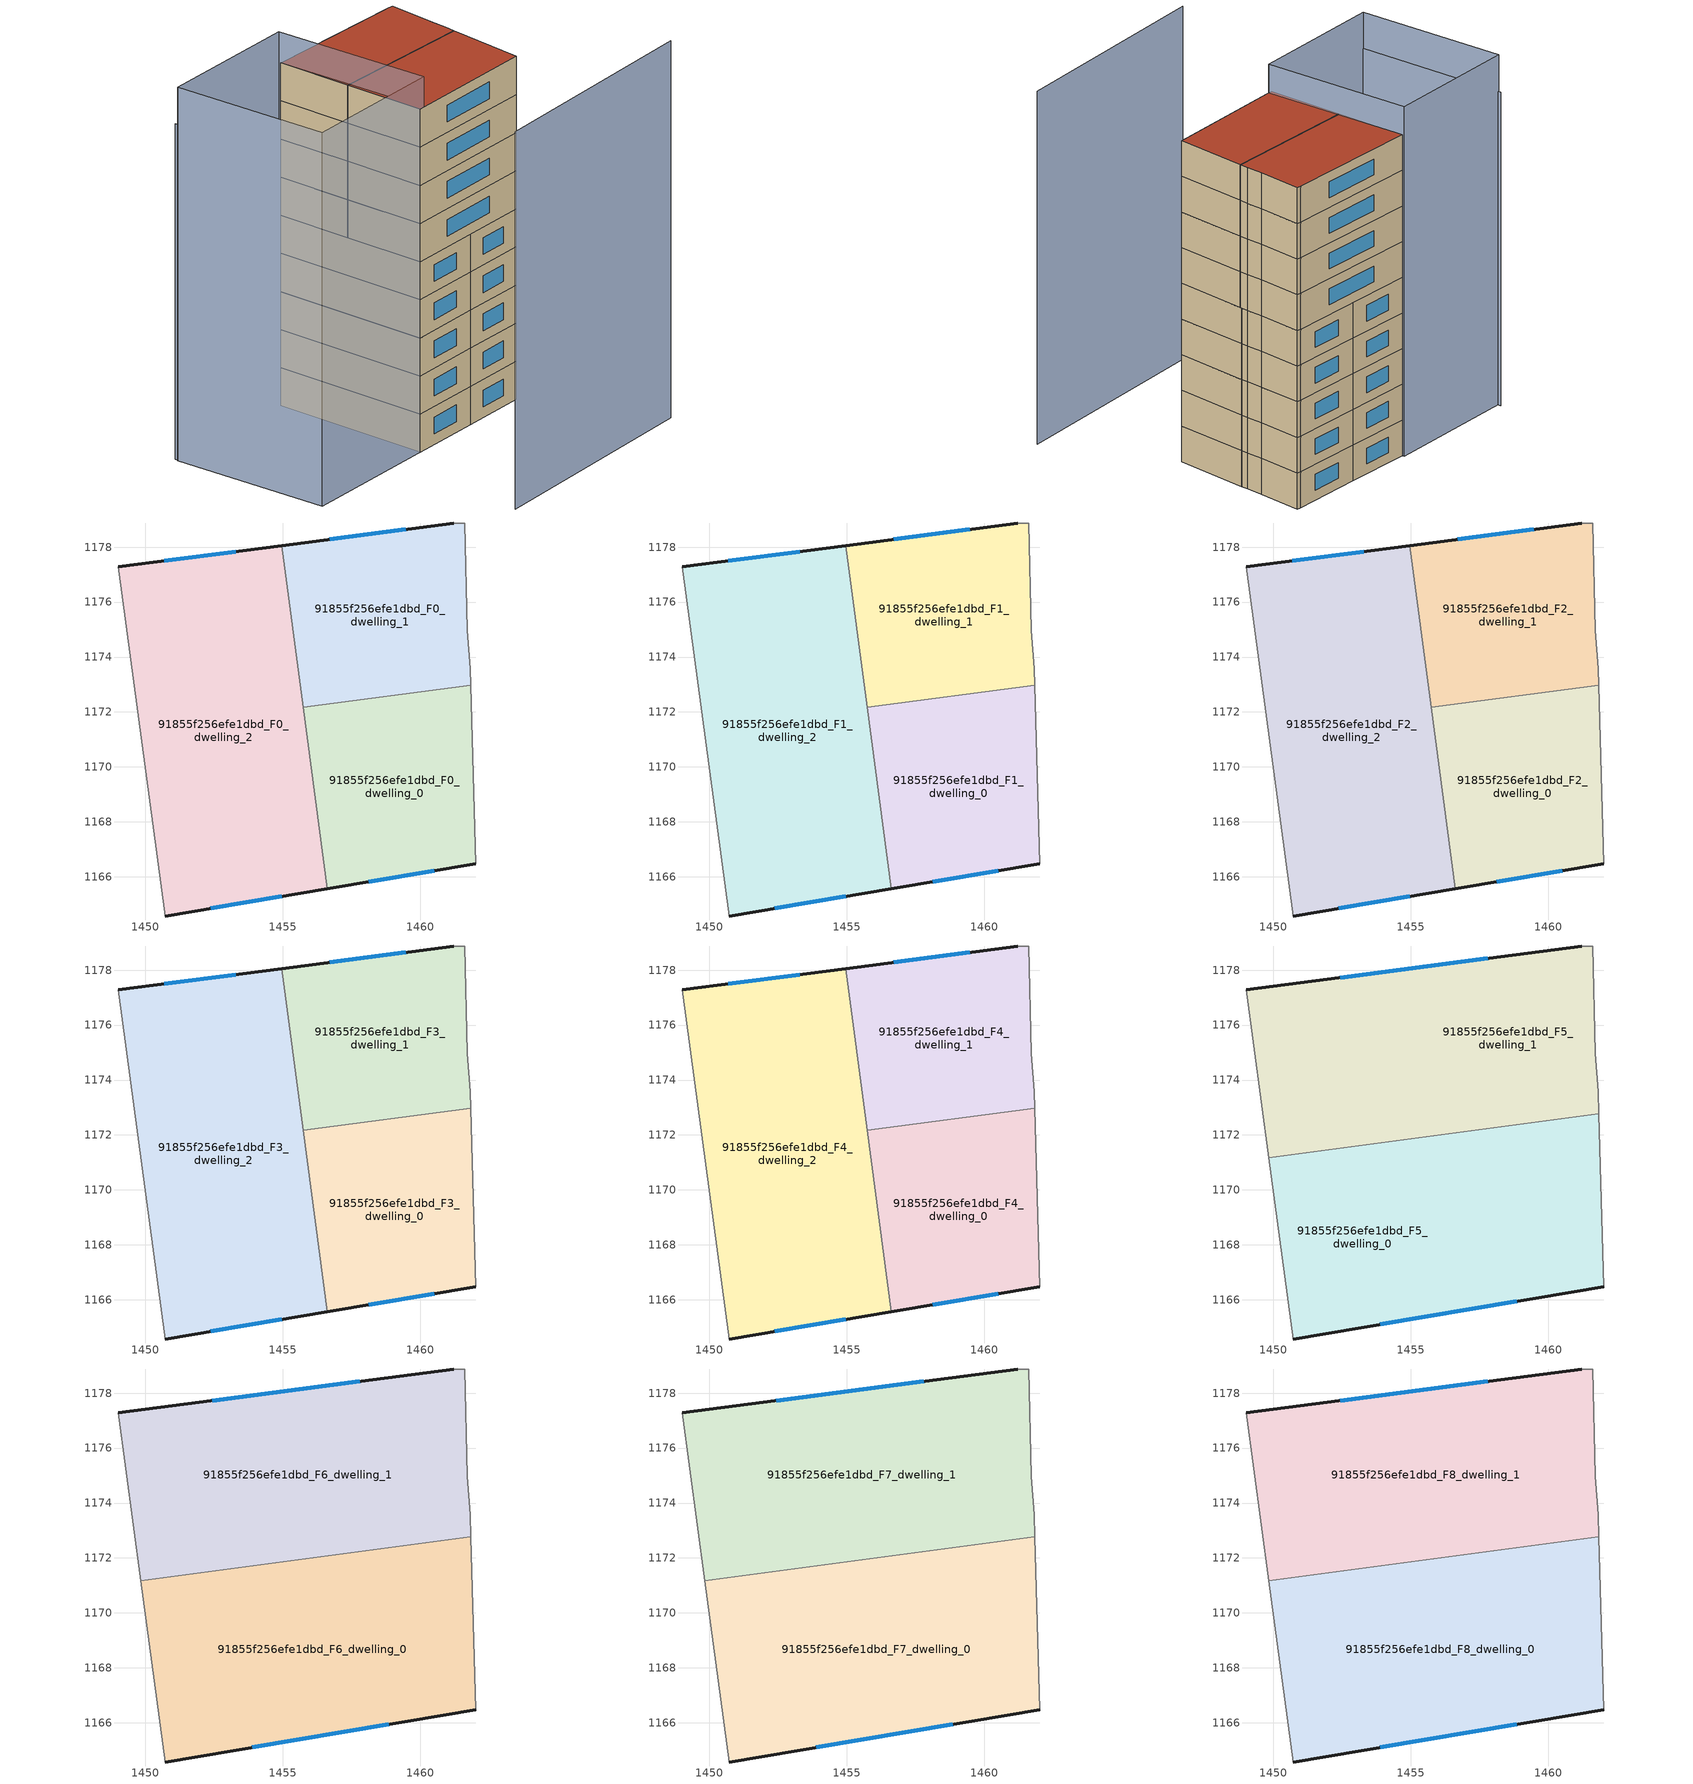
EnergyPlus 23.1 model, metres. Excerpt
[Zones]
91855f256efe1dbd_F0_dwelling_0
 floor ground (EU_floor_Construction): 1461.84,1172.98 1462.03,1166.47 1456.63,1165.57 1455.75,1172.16 z0
 wall outside (EU_wall_Construction): 1456.63,1165.57 1462.03,1166.47 z0:3
 wall to 91855f256efe1dbd_F0_dwelling_1 (EU_wall_Construction): 1461.84,1172.98 1455.75,1172.16 z0:3
 wall adiabatic (EU_wall_Construction): 1462.03,1166.47 1461.84,1172.98 z0:3
 wall to 91855f256efe1dbd_F0_dwelling_2 (EU_wall_Construction): 1455.75,1172.16 1456.63,1165.57 z0:3
 window (EU_Window_Construction): 1458.14,1165.82 1460.51,1166.22 z0.84:2.16
91855f256efe1dbd_F0_dwelling_1
 floor ground (EU_floor_Construction): 1461.63,1178.88 1461.73,1174.98 1461.83,1173.58 1461.84,1172.98 1455.75,1172.16 1454.96,1178.06 1461.23,1178.88 z0
 wall outside (EU_wall_Construction): 1461.23,1178.88 1454.96,1178.06 z0:3
 wall adiabatic (EU_wall_Construction): 1461.84,1172.98 1461.83,1173.58 1461.73,1174.98 1461.63,1178.88 1461.23,1178.88 z0:3
 wall to 91855f256efe1dbd_F0_dwelling_2 (EU_wall_Construction): 1454.96,1178.06 1455.75,1172.16 z0:3
 window (EU_Window_Construction): 1459.47,1178.65 1456.72,1178.29 z0.84:2.16
91855f256efe1dbd_F0_dwelling_2
 floor ground (EU_floor_Construction): 1454.96,1178.06 1456.63,1165.57 1450.72,1164.57 1449.02,1177.28 z0
 wall outside (EU_wall_Construction): 1450.72,1164.57 1456.63,1165.57 / 1454.96,1178.06 1449.02,1177.28 z0:3
 wall adiabatic (EU_wall_Construction): 1449.02,1177.28 1450.72,1164.57 z0:3
 window (EU_Window_Construction): 1452.37,1164.85 1454.97,1165.29 / 1453.3,1177.84 1450.68,1177.5 z0.84:2.16
91855f256efe1dbd_F1_dwelling_0
 floor to 91855f256efe1dbd_F0_dwelling_0 (EU_floor_Construction): 1461.84,1172.98 1462.03,1166.47 1456.63,1165.57 1455.75,1172.16 z3
 wall outside (EU_wall_Construction): 1456.63,1165.57 1462.03,1166.47 z3:6
 wall to 91855f256efe1dbd_F1_dwelling_1 (EU_wall_Construction): 1461.84,1172.98 1455.75,1172.16 z3:6
 wall adiabatic (EU_wall_Construction): 1462.03,1166.47 1461.84,1172.98 z3:6
 wall to 91855f256efe1dbd_F1_dwelling_2 (EU_wall_Construction): 1455.75,1172.16 1456.63,1165.57 z3:6
 window (EU_Window_Construction): 1458.14,1165.82 1460.51,1166.22 z3.84:5.16
91855f256efe1dbd_F1_dwelling_1
 floor to 91855f256efe1dbd_F0_dwelling_1 (EU_floor_Construction): 1461.63,1178.88 1461.73,1174.98 1461.83,1173.58 1461.84,1172.98 1455.75,1172.16 1454.96,1178.06 1461.23,1178.88 z3
 wall outside (EU_wall_Construction): 1461.23,1178.88 1454.96,1178.06 z3:6
 wall adiabatic (EU_wall_Construction): 1461.84,1172.98 1461.83,1173.58 1461.73,1174.98 1461.63,1178.88 1461.23,1178.88 z3:6
 wall to 91855f256efe1dbd_F1_dwelling_2 (EU_wall_Construction): 1454.96,1178.06 1455.75,1172.16 z3:6
 window (EU_Window_Construction): 1459.47,1178.65 1456.72,1178.29 z3.84:5.16
91855f256efe1dbd_F1_dwelling_2
 floor to 91855f256efe1dbd_F0_dwelling_2 (EU_floor_Construction): 1454.96,1178.06 1456.63,1165.57 1450.72,1164.57 1449.02,1177.28 z3
 wall outside (EU_wall_Construction): 1450.72,1164.57 1456.63,1165.57 / 1454.96,1178.06 1449.02,1177.28 z3:6
 wall adiabatic (EU_wall_Construction): 1449.02,1177.28 1450.72,1164.57 z3:6
 window (EU_Window_Construction): 1452.37,1164.85 1454.97,1165.29 / 1453.3,1177.84 1450.68,1177.5 z3.84:5.16
91855f256efe1dbd_F2_dwelling_0
 floor to 91855f256efe1dbd_F1_dwelling_0 (EU_floor_Construction): 1461.84,1172.98 1462.03,1166.47 1456.63,1165.57 1455.75,1172.16 z6
 wall outside (EU_wall_Construction): 1456.63,1165.57 1462.03,1166.47 z6:9
 wall to 91855f256efe1dbd_F2_dwelling_1 (EU_wall_Construction): 1461.84,1172.98 1455.75,1172.16 z6:9
 wall adiabatic (EU_wall_Construction): 1462.03,1166.47 1461.84,1172.98 z6:9
 wall to 91855f256efe1dbd_F2_dwelling_2 (EU_wall_Construction): 1455.75,1172.16 1456.63,1165.57 z6:9
 window (EU_Window_Construction): 1458.14,1165.82 1460.51,1166.22 z6.84:8.16
91855f256efe1dbd_F2_dwelling_1
 floor to 91855f256efe1dbd_F1_dwelling_1 (EU_floor_Construction): 1461.63,1178.88 1461.73,1174.98 1461.83,1173.58 1461.84,1172.98 1455.75,1172.16 1454.96,1178.06 1461.23,1178.88 z6
 wall outside (EU_wall_Construction): 1461.23,1178.88 1454.96,1178.06 z6:9
 wall adiabatic (EU_wall_Construction): 1461.84,1172.98 1461.83,1173.58 1461.73,1174.98 1461.63,1178.88 1461.23,1178.88 z6:9
 wall to 91855f256efe1dbd_F2_dwelling_2 (EU_wall_Construction): 1454.96,1178.06 1455.75,1172.16 z6:9
 window (EU_Window_Construction): 1459.47,1178.65 1456.72,1178.29 z6.84:8.16
91855f256efe1dbd_F2_dwelling_2
 floor to 91855f256efe1dbd_F1_dwelling_2 (EU_floor_Construction): 1454.96,1178.06 1456.63,1165.57 1450.72,1164.57 1449.02,1177.28 z6
 wall outside (EU_wall_Construction): 1450.72,1164.57 1456.63,1165.57 / 1454.96,1178.06 1449.02,1177.28 z6:9
 wall adiabatic (EU_wall_Construction): 1449.02,1177.28 1450.72,1164.57 z6:9
 window (EU_Window_Construction): 1452.37,1164.85 1454.97,1165.29 / 1453.3,1177.84 1450.68,1177.5 z6.84:8.16
91855f256efe1dbd_F3_dwelling_0
 floor to 91855f256efe1dbd_F2_dwelling_0 (EU_floor_Construction): 1461.84,1172.98 1462.03,1166.47 1456.63,1165.57 1455.75,1172.16 z9
 wall outside (EU_wall_Construction): 1456.63,1165.57 1462.03,1166.47 z9:12
 wall to 91855f256efe1dbd_F3_dwelling_1 (EU_wall_Construction): 1461.84,1172.98 1455.75,1172.16 z9:12
 wall adiabatic (EU_wall_Construction): 1462.03,1166.47 1461.84,1172.98 z9:12
 wall to 91855f256efe1dbd_F3_dwelling_2 (EU_wall_Construction): 1455.75,1172.16 1456.63,1165.57 z9:12
 window (EU_Window_Construction): 1458.14,1165.82 1460.51,1166.22 z9.84:11.16
91855f256efe1dbd_F3_dwelling_1
 floor to 91855f256efe1dbd_F2_dwelling_1 (EU_floor_Construction): 1461.63,1178.88 1461.73,1174.98 1461.83,1173.58 1461.84,1172.98 1455.75,1172.16 1454.96,1178.06 1461.23,1178.88 z9
 wall outside (EU_wall_Construction): 1461.23,1178.88 1454.96,1178.06 z9:12
 wall adiabatic (EU_wall_Construction): 1461.84,1172.98 1461.83,1173.58 1461.73,1174.98 1461.63,1178.88 1461.23,1178.88 z9:12
 wall to 91855f256efe1dbd_F3_dwelling_2 (EU_wall_Construction): 1454.96,1178.06 1455.75,1172.16 z9:12
 window (EU_Window_Construction): 1459.47,1178.65 1456.72,1178.29 z9.84:11.16
91855f256efe1dbd_F3_dwelling_2
 floor to 91855f256efe1dbd_F2_dwelling_2 (EU_floor_Construction): 1454.96,1178.06 1456.63,1165.57 1450.72,1164.57 1449.02,1177.28 z9
 wall outside (EU_wall_Construction): 1450.72,1164.57 1456.63,1165.57 / 1454.96,1178.06 1449.02,1177.28 z9:12
 wall adiabatic (EU_wall_Construction): 1449.02,1177.28 1450.72,1164.57 z9:12
 window (EU_Window_Construction): 1452.37,1164.85 1454.97,1165.29 / 1453.3,1177.84 1450.68,1177.5 z9.84:11.16
91855f256efe1dbd_F4_dwelling_0
 floor to 91855f256efe1dbd_F3_dwelling_0 (EU_floor_Construction): 1461.84,1172.98 1462.03,1166.47 1456.63,1165.57 1455.75,1172.16 z12
 wall outside (EU_wall_Construction): 1456.63,1165.57 1462.03,1166.47 z12:15
 wall to 91855f256efe1dbd_F4_dwelling_1 (EU_wall_Construction): 1461.84,1172.98 1455.75,1172.16 z12:15
 wall adiabatic (EU_wall_Construction): 1462.03,1166.47 1461.84,1172.98 z12:15
 wall to 91855f256efe1dbd_F4_dwelling_2 (EU_wall_Construction): 1455.75,1172.16 1456.63,1165.57 z12:15
 window (EU_Window_Construction): 1458.14,1165.82 1460.51,1166.22 z12.84:14.16
91855f256efe1dbd_F4_dwelling_1
 floor to 91855f256efe1dbd_F3_dwelling_1 (EU_floor_Construction): 1461.63,1178.88 1461.73,1174.98 1461.83,1173.58 1461.84,1172.98 1455.75,1172.16 1454.96,1178.06 1461.23,1178.88 z12
 wall outside (EU_wall_Construction): 1461.23,1178.88 1454.96,1178.06 z12:15
 wall adiabatic (EU_wall_Construction): 1461.84,1172.98 1461.83,1173.58 1461.73,1174.98 1461.63,1178.88 1461.23,1178.88 z12:15
 wall to 91855f256efe1dbd_F4_dwelling_2 (EU_wall_Construction): 1454.96,1178.06 1455.75,1172.16 z12:15
 window (EU_Window_Construction): 1459.47,1178.65 1456.72,1178.29 z12.84:14.16
91855f256efe1dbd_F4_dwelling_2
 floor to 91855f256efe1dbd_F3_dwelling_2 (EU_floor_Construction): 1454.96,1178.06 1456.63,1165.57 1450.72,1164.57 1449.02,1177.28 z12
 wall outside (EU_wall_Construction): 1450.72,1164.57 1456.63,1165.57 / 1454.96,1178.06 1449.02,1177.28 z12:15
 wall adiabatic (EU_wall_Construction): 1449.02,1177.28 1450.72,1164.57 z12:15
 window (EU_Window_Construction): 1452.37,1164.85 1454.97,1165.29 / 1453.3,1177.84 1450.68,1177.5 z12.84:14.16
91855f256efe1dbd_F5_dwelling_0
 floor to 91855f256efe1dbd_F4_dwelling_0 (EU_floor_Construction): 1461.85,1172.78 1462.03,1166.47 1456.63,1165.57 1455.78,1171.97 z15
 floor to 91855f256efe1dbd_F4_dwelling_2 (EU_floor_Construction): 1455.77,1171.97 1456.63,1165.57 1450.72,1164.57 1449.84,1171.17 z15
 wall outside (EU_wall_Construction): 1450.72,1164.57 1462.03,1166.47 z15:18
 wall to 91855f256efe1dbd_F5_dwelling_1 (EU_wall_Construction): 1461.85,1172.78 1449.83,1171.17 z15:18
 wall adiabatic (EU_wall_Construction): 1462.03,1166.47 1461.85,1172.78 / 1449.83,1171.17 1450.72,1164.57 z15:18
 window (EU_Window_Construction): 1453.89,1165.1 1458.86,1165.94 z15.84:17.16
91855f256efe1dbd_F5_dwelling_1
 floor to 91855f256efe1dbd_F4_dwelling_1 (EU_floor_Construction): 1461.63,1178.88 1461.73,1174.98 1461.83,1173.58 1461.84,1172.98 1455.75,1172.16 1454.96,1178.06 1461.23,1178.88 z15
 floor to 91855f256efe1dbd_F4_dwelling_0 (EU_floor_Construction): 1461.84,1172.98 1461.85,1172.78 1455.78,1171.97 1455.75,1172.16 z15
 floor to 91855f256efe1dbd_F4_dwelling_2 (EU_floor_Construction): 1454.96,1178.06 1455.77,1171.97 1449.84,1171.17 1449.02,1177.28 z15
 wall outside (EU_wall_Construction): 1461.23,1178.88 1449.02,1177.28 z15:18
 wall adiabatic (EU_wall_Construction): 1461.85,1172.78 1461.83,1173.58 1461.73,1174.98 1461.63,1178.88 1461.23,1178.88 / 1449.02,1177.28 1449.83,1171.17 z15:18
 window (EU_Window_Construction): 1457.81,1178.43 1452.44,1177.73 z15.84:17.16
91855f256efe1dbd_F6_dwelling_0
 floor to 91855f256efe1dbd_F5_dwelling_0 (EU_floor_Construction): 1461.85,1172.78 1462.03,1166.47 1450.72,1164.57 1449.83,1171.17 z18
 wall outside (EU_wall_Construction): 1450.72,1164.57 1462.03,1166.47 z18:21
 wall to 91855f256efe1dbd_F6_dwelling_1 (EU_wall_Construction): 1461.85,1172.78 1449.83,1171.17 z18:21
 wall adiabatic (EU_wall_Construction): 1462.03,1166.47 1461.85,1172.78 / 1449.83,1171.17 1450.72,1164.57 z18:21
 window (EU_Window_Construction): 1453.89,1165.1 1458.86,1165.94 z18.84:20.16
91855f256efe1dbd_F6_dwelling_1
 floor to 91855f256efe1dbd_F5_dwelling_1 (EU_floor_Construction): 1461.63,1178.88 1461.73,1174.98 1461.83,1173.58 1461.85,1172.78 1449.83,1171.17 1449.02,1177.28 1461.23,1178.88 z18
 wall outside (EU_wall_Construction): 1461.23,1178.88 1449.02,1177.28 z18:21
 wall adiabatic (EU_wall_Construction): 1461.85,1172.78 1461.83,1173.58 1461.73,1174.98 1461.63,1178.88 1461.23,1178.88 / 1449.02,1177.28 1449.83,1171.17 z18:21
 window (EU_Window_Construction): 1457.81,1178.43 1452.44,1177.73 z18.84:20.16
91855f256efe1dbd_F7_dwelling_0
 floor to 91855f256efe1dbd_F6_dwelling_0 (EU_floor_Construction): 1461.85,1172.78 1462.03,1166.47 1450.72,1164.57 1449.83,1171.17 z21
 wall outside (EU_wall_Construction): 1450.72,1164.57 1462.03,1166.47 z21:24
 wall to 91855f256efe1dbd_F7_dwelling_1 (EU_wall_Construction): 1461.85,1172.78 1449.83,1171.17 z21:24
 wall adiabatic (EU_wall_Construction): 1462.03,1166.47 1461.85,1172.78 / 1449.83,1171.17 1450.72,1164.57 z21:24
 window (EU_Window_Construction): 1453.89,1165.1 1458.86,1165.94 z21.84:23.16
91855f256efe1dbd_F7_dwelling_1
 floor to 91855f256efe1dbd_F6_dwelling_1 (EU_floor_Construction): 1461.63,1178.88 1461.73,1174.98 1461.83,1173.58 1461.85,1172.78 1449.83,1171.17 1449.02,1177.28 1461.23,1178.88 z21
 wall outside (EU_wall_Construction): 1461.23,1178.88 1449.02,1177.28 z21:24
 wall adiabatic (EU_wall_Construction): 1461.85,1172.78 1461.83,1173.58 1461.73,1174.98 1461.63,1178.88 1461.23,1178.88 / 1449.02,1177.28 1449.83,1171.17 z21:24
 window (EU_Window_Construction): 1457.81,1178.43 1452.44,1177.73 z21.84:23.16
91855f256efe1dbd_F8_dwelling_0
 floor to 91855f256efe1dbd_F7_dwelling_0 (EU_floor_Construction): 1461.85,1172.78 1462.03,1166.47 1450.72,1164.57 1449.83,1171.17 z24
 wall outside (EU_wall_Construction): 1450.72,1164.57 1462.03,1166.47 z24:27
 wall to 91855f256efe1dbd_F8_dwelling_1 (EU_wall_Construction): 1461.85,1172.78 1449.83,1171.17 z24:27
 wall adiabatic (EU_wall_Construction): 1462.03,1166.47 1461.85,1172.78 / 1449.83,1171.17 1450.72,1164.57 z24:27
 window (EU_Window_Construction): 1453.89,1165.1 1458.86,1165.94 z24.84:26.16
 roof outside (EU_roof_Construction): 1462.03,1166.47 1461.85,1172.78 1449.83,1171.17 1450.72,1164.57 z27
91855f256efe1dbd_F8_dwelling_1
 floor to 91855f256efe1dbd_F7_dwelling_1 (EU_floor_Construction): 1461.63,1178.88 1461.73,1174.98 1461.83,1173.58 1461.85,1172.78 1449.83,1171.17 1449.02,1177.28 1461.23,1178.88 z24
 wall outside (EU_wall_Construction): 1461.23,1178.88 1449.02,1177.28 z24:27
 wall adiabatic (EU_wall_Construction): 1461.85,1172.78 1461.83,1173.58 1461.73,1174.98 1461.63,1178.88 1461.23,1178.88 / 1449.02,1177.28 1449.83,1171.17 z24:27
 window (EU_Window_Construction): 1457.81,1178.43 1452.44,1177.73 z24.84:26.16
 roof outside (EU_roof_Construction): 1461.85,1172.78 1461.83,1173.58 1461.73,1174.98 1461.63,1178.88 1461.23,1178.88 1449.02,1177.28 1449.83,1171.17 z27
shading: 1448.91,1152.76 1467.84,1156.51 z0:29.7; 1437.2,1175.82 1439.31,1162.67 z0:26.4; 1451.12,1164.64 1439.24,1162.66 / 1439.24,1162.66 1437.11,1175.48 / 1437.11,1175.48 1448.99,1177.46 / 1448.99,1177.46 1451.12,1164.64 z0:29.4; 1462.03,1166.47 1460.57,1175.2 z0:20.4
[Building]
EU S2 Campaign: North Axis=0; Terrain=City; Solar Distribution=FullExterior
[Site:Location]
Lyon-Bron: Latitude=45.75; Longitude=5; Time Zone=1; Elevation=198
[SizingPeriod:WeatherFileDays]
AnnualSizingPeriod: Begin Month=1; Begin Day of Month=1; End Month=12; End Day of Month=31; Day of Week for Start Day=Monday; Use Weather File Daylight Saving Period=No; Use Weather File Rain and Snow Indicators=No
[MATERIAL]
EU_InternalMass_Material: Roughness=MediumRough; Thickness=0.1; Conductivity=1; Density=1800; Specific Heat=900; Thermal Absorptance=0.9; Solar Absorptance=0.7; Visible Absorptance=0.7
[MATERIAL:NOMASS] Roughness=MediumRough; Thermal Absorptance=0.9; Solar Absorptance=0.7; Visible Absorptance=0.7
Name | Thermal Resistance
EU_wall_NoMass | 0.776494
EU_roof_NoMass | 0.486893
EU_floor_NoMass | 0.421597
[WINDOWMATERIAL:SIMPLEGLAZINGSYSTEM]
EU_Window_SimpleGlazing: UFactor=4.24961; Solar Heat Gain Coefficient=0.83; Visible Transmittance=0.83
[CONSTRUCTION]
EU_wall_Construction: EU_wall_NoMass
EU_roof_Construction: EU_roof_NoMass
EU_floor_Construction: EU_floor_NoMass
EU_Window_Construction: EU_Window_SimpleGlazing
EU_InternalMass_Construction: EU_InternalMass_Material
[ZONE] Type=1; Multiplier=1; Ceiling Height=autocalculate; Floor Area=autocalculate; Part of Total Floor Area=Yes
Name | Volume
91855f256efe1dbd_F0_dwelling_0; 91855f256efe1dbd_F1_dwelling_0; 91855f256efe1dbd_F2_dwelling_0; 91855f256efe1dbd_F3_dwelling_0; 91855f256efe1dbd_F4_dwelling_0 | 114.311
91855f256efe1dbd_F5_dwelling_0; 91855f256efe1dbd_F6_dwelling_0; 91855f256efe1dbd_F7_dwelling_0; 91855f256efe1dbd_F8_dwelling_0 | 228.595
91855f256efe1dbd_F0_dwelling_1; 91855f256efe1dbd_F1_dwelling_1; 91855f256efe1dbd_F2_dwelling_1; 91855f256efe1dbd_F3_dwelling_1; 91855f256efe1dbd_F4_dwelling_1 | 114.302
91855f256efe1dbd_F5_dwelling_1; 91855f256efe1dbd_F6_dwelling_1; 91855f256efe1dbd_F7_dwelling_1; 91855f256efe1dbd_F8_dwelling_1 | 228.591
91855f256efe1dbd_F0_dwelling_2; 91855f256efe1dbd_F1_dwelling_2; 91855f256efe1dbd_F2_dwelling_2; 91855f256efe1dbd_F3_dwelling_2; 91855f256efe1dbd_F4_dwelling_2 | 228.565
[INTERNALMASS] Construction=EU_InternalMass_Construction
Name | Zone or ZoneList | Surface Area
91855f256efe1dbd_F0_dwelling_0_EU_InternalMass | 91855f256efe1dbd_F0_dwelling_0 | 38.1036
91855f256efe1dbd_F0_dwelling_1_EU_InternalMass | 91855f256efe1dbd_F0_dwelling_1 | 38.1005
91855f256efe1dbd_F0_dwelling_2_EU_InternalMass | 91855f256efe1dbd_F0_dwelling_2 | 76.1883
91855f256efe1dbd_F1_dwelling_0_EU_InternalMass | 91855f256efe1dbd_F1_dwelling_0 | 38.1036
91855f256efe1dbd_F1_dwelling_1_EU_InternalMass | 91855f256efe1dbd_F1_dwelling_1 | 38.1005
91855f256efe1dbd_F1_dwelling_2_EU_InternalMass | 91855f256efe1dbd_F1_dwelling_2 | 76.1883
91855f256efe1dbd_F2_dwelling_0_EU_InternalMass | 91855f256efe1dbd_F2_dwelling_0 | 38.1036
91855f256efe1dbd_F2_dwelling_1_EU_InternalMass | 91855f256efe1dbd_F2_dwelling_1 | 38.1005
91855f256efe1dbd_F2_dwelling_2_EU_InternalMass | 91855f256efe1dbd_F2_dwelling_2 | 76.1883
91855f256efe1dbd_F3_dwelling_0_EU_InternalMass | 91855f256efe1dbd_F3_dwelling_0 | 38.1036
91855f256efe1dbd_F3_dwelling_1_EU_InternalMass | 91855f256efe1dbd_F3_dwelling_1 | 38.1005
91855f256efe1dbd_F3_dwelling_2_EU_InternalMass | 91855f256efe1dbd_F3_dwelling_2 | 76.1883
91855f256efe1dbd_F4_dwelling_0_EU_InternalMass | 91855f256efe1dbd_F4_dwelling_0 | 38.1036
91855f256efe1dbd_F4_dwelling_1_EU_InternalMass | 91855f256efe1dbd_F4_dwelling_1 | 38.1005
91855f256efe1dbd_F4_dwelling_2_EU_InternalMass | 91855f256efe1dbd_F4_dwelling_2 | 76.1883
91855f256efe1dbd_F5_dwelling_0_EU_InternalMass | 91855f256efe1dbd_F5_dwelling_0 | 76.1986
91855f256efe1dbd_F5_dwelling_1_EU_InternalMass | 91855f256efe1dbd_F5_dwelling_1 | 76.1967
91855f256efe1dbd_F6_dwelling_0_EU_InternalMass | 91855f256efe1dbd_F6_dwelling_0 | 76.1986
91855f256efe1dbd_F6_dwelling_1_EU_InternalMass | 91855f256efe1dbd_F6_dwelling_1 | 76.1967
91855f256efe1dbd_F7_dwelling_0_EU_InternalMass | 91855f256efe1dbd_F7_dwelling_0 | 76.1986
91855f256efe1dbd_F7_dwelling_1_EU_InternalMass | 91855f256efe1dbd_F7_dwelling_1 | 76.1967
91855f256efe1dbd_F8_dwelling_0_EU_InternalMass | 91855f256efe1dbd_F8_dwelling_0 | 76.1986
91855f256efe1dbd_F8_dwelling_1_EU_InternalMass | 91855f256efe1dbd_F8_dwelling_1 | 76.1967
[OTHEREQUIPMENT] Fuel Type=Electricity; Design Level Calculation Method=Watts/Area; Power per Zone Floor Area=1; Fraction Latent=0; Fraction Radiant=0; Fraction Lost=0; Carbon Dioxide Generation Rate=0; EndUse Subcategory=EU_Step8_InternalGains
Name | Zone or ZoneList or Space or SpaceList | Schedule
EU_Step8_InternalGain_91855f256efe1dbd_F0_dwelling_0_f000 | 91855f256efe1dbd_F0_dwelling_0 | EU_Step8_GainSchedule_91855f256efe1dbd_F0_dwelling_0_f000
EU_Step8_InternalGain_91855f256efe1dbd_F0_dwelling_1_f000 | 91855f256efe1dbd_F0_dwelling_1 | EU_Step8_GainSchedule_91855f256efe1dbd_F0_dwelling_1_f000
EU_Step8_InternalGain_91855f256efe1dbd_F0_dwelling_2_f000 | 91855f256efe1dbd_F0_dwelling_2 | EU_Step8_GainSchedule_91855f256efe1dbd_F0_dwelling_2_f000
EU_Step8_InternalGain_91855f256efe1dbd_F1_dwelling_0_f000 | 91855f256efe1dbd_F1_dwelling_0 | EU_Step8_GainSchedule_91855f256efe1dbd_F1_dwelling_0_f000
EU_Step8_InternalGain_91855f256efe1dbd_F1_dwelling_1_f000 | 91855f256efe1dbd_F1_dwelling_1 | EU_Step8_GainSchedule_91855f256efe1dbd_F1_dwelling_1_f000
EU_Step8_InternalGain_91855f256efe1dbd_F1_dwelling_2_f000 | 91855f256efe1dbd_F1_dwelling_2 | EU_Step8_GainSchedule_91855f256efe1dbd_F1_dwelling_2_f000
EU_Step8_InternalGain_91855f256efe1dbd_F2_dwelling_0_f000 | 91855f256efe1dbd_F2_dwelling_0 | EU_Step8_GainSchedule_91855f256efe1dbd_F2_dwelling_0_f000
EU_Step8_InternalGain_91855f256efe1dbd_F2_dwelling_1_f000 | 91855f256efe1dbd_F2_dwelling_1 | EU_Step8_GainSchedule_91855f256efe1dbd_F2_dwelling_1_f000
EU_Step8_InternalGain_91855f256efe1dbd_F2_dwelling_2_f000 | 91855f256efe1dbd_F2_dwelling_2 | EU_Step8_GainSchedule_91855f256efe1dbd_F2_dwelling_2_f000
EU_Step8_InternalGain_91855f256efe1dbd_F3_dwelling_0_f000 | 91855f256efe1dbd_F3_dwelling_0 | EU_Step8_GainSchedule_91855f256efe1dbd_F3_dwelling_0_f000
EU_Step8_InternalGain_91855f256efe1dbd_F3_dwelling_1_f000 | 91855f256efe1dbd_F3_dwelling_1 | EU_Step8_GainSchedule_91855f256efe1dbd_F3_dwelling_1_f000
EU_Step8_InternalGain_91855f256efe1dbd_F3_dwelling_2_f000 | 91855f256efe1dbd_F3_dwelling_2 | EU_Step8_GainSchedule_91855f256efe1dbd_F3_dwelling_2_f000
EU_Step8_InternalGain_91855f256efe1dbd_F4_dwelling_0_f000 | 91855f256efe1dbd_F4_dwelling_0 | EU_Step8_GainSchedule_91855f256efe1dbd_F4_dwelling_0_f000
EU_Step8_InternalGain_91855f256efe1dbd_F4_dwelling_1_f000 | 91855f256efe1dbd_F4_dwelling_1 | EU_Step8_GainSchedule_91855f256efe1dbd_F4_dwelling_1_f000
EU_Step8_InternalGain_91855f256efe1dbd_F4_dwelling_2_f000 | 91855f256efe1dbd_F4_dwelling_2 | EU_Step8_GainSchedule_91855f256efe1dbd_F4_dwelling_2_f000
EU_Step8_InternalGain_91855f256efe1dbd_F5_dwelling_0_f000 | 91855f256efe1dbd_F5_dwelling_0 | EU_Step8_GainSchedule_91855f256efe1dbd_F5_dwelling_0_f000
EU_Step8_InternalGain_91855f256efe1dbd_F5_dwelling_1_f000 | 91855f256efe1dbd_F5_dwelling_1 | EU_Step8_GainSchedule_91855f256efe1dbd_F5_dwelling_1_f000
EU_Step8_InternalGain_91855f256efe1dbd_F6_dwelling_0_f000 | 91855f256efe1dbd_F6_dwelling_0 | EU_Step8_GainSchedule_91855f256efe1dbd_F6_dwelling_0_f000
EU_Step8_InternalGain_91855f256efe1dbd_F6_dwelling_1_f000 | 91855f256efe1dbd_F6_dwelling_1 | EU_Step8_GainSchedule_91855f256efe1dbd_F6_dwelling_1_f000
EU_Step8_InternalGain_91855f256efe1dbd_F7_dwelling_0_f000 | 91855f256efe1dbd_F7_dwelling_0 | EU_Step8_GainSchedule_91855f256efe1dbd_F7_dwelling_0_f000
EU_Step8_InternalGain_91855f256efe1dbd_F7_dwelling_1_f000 | 91855f256efe1dbd_F7_dwelling_1 | EU_Step8_GainSchedule_91855f256efe1dbd_F7_dwelling_1_f000
EU_Step8_InternalGain_91855f256efe1dbd_F8_dwelling_0_f000 | 91855f256efe1dbd_F8_dwelling_0 | EU_Step8_GainSchedule_91855f256efe1dbd_F8_dwelling_0_f000
EU_Step8_InternalGain_91855f256efe1dbd_F8_dwelling_1_f000 | 91855f256efe1dbd_F8_dwelling_1 | EU_Step8_GainSchedule_91855f256efe1dbd_F8_dwelling_1_f000
[ZONEVENTILATION:DESIGNFLOWRATE] Schedule=EU_AlwaysOn; Design Flow Rate Calculation Method=AirChanges/Hour; Air Changes per Hour=0.693814; Ventilation Type=Natural; Fan Pressure Rise=0; Fan Total Efficiency=1; Constant Term Coefficient=1; Temperature Term Coefficient=0; Velocity Term Coefficient=0; Velocity Squared Term Coefficient=0; Minimum Indoor Temperature=-100; Maximum Indoor Temperature=100; Delta Temperature=-100; Minimum Outdoor Temperature=-100; Maximum Outdoor Temperature=100; Maximum Wind Speed=40
Name | Zone or ZoneList or Space or SpaceList
EU_ConstantAir_91855f256efe1dbd_F0_dwelling_0 | 91855f256efe1dbd_F0_dwelling_0
EU_ConstantAir_91855f256efe1dbd_F0_dwelling_1 | 91855f256efe1dbd_F0_dwelling_1
EU_ConstantAir_91855f256efe1dbd_F0_dwelling_2 | 91855f256efe1dbd_F0_dwelling_2
EU_ConstantAir_91855f256efe1dbd_F1_dwelling_0 | 91855f256efe1dbd_F1_dwelling_0
EU_ConstantAir_91855f256efe1dbd_F1_dwelling_1 | 91855f256efe1dbd_F1_dwelling_1
EU_ConstantAir_91855f256efe1dbd_F1_dwelling_2 | 91855f256efe1dbd_F1_dwelling_2
EU_ConstantAir_91855f256efe1dbd_F2_dwelling_0 | 91855f256efe1dbd_F2_dwelling_0
EU_ConstantAir_91855f256efe1dbd_F2_dwelling_1 | 91855f256efe1dbd_F2_dwelling_1
EU_ConstantAir_91855f256efe1dbd_F2_dwelling_2 | 91855f256efe1dbd_F2_dwelling_2
EU_ConstantAir_91855f256efe1dbd_F3_dwelling_0 | 91855f256efe1dbd_F3_dwelling_0
EU_ConstantAir_91855f256efe1dbd_F3_dwelling_1 | 91855f256efe1dbd_F3_dwelling_1
EU_ConstantAir_91855f256efe1dbd_F3_dwelling_2 | 91855f256efe1dbd_F3_dwelling_2
EU_ConstantAir_91855f256efe1dbd_F4_dwelling_0 | 91855f256efe1dbd_F4_dwelling_0
EU_ConstantAir_91855f256efe1dbd_F4_dwelling_1 | 91855f256efe1dbd_F4_dwelling_1
EU_ConstantAir_91855f256efe1dbd_F4_dwelling_2 | 91855f256efe1dbd_F4_dwelling_2
EU_ConstantAir_91855f256efe1dbd_F5_dwelling_0 | 91855f256efe1dbd_F5_dwelling_0
EU_ConstantAir_91855f256efe1dbd_F5_dwelling_1 | 91855f256efe1dbd_F5_dwelling_1
EU_ConstantAir_91855f256efe1dbd_F6_dwelling_0 | 91855f256efe1dbd_F6_dwelling_0
EU_ConstantAir_91855f256efe1dbd_F6_dwelling_1 | 91855f256efe1dbd_F6_dwelling_1
EU_ConstantAir_91855f256efe1dbd_F7_dwelling_0 | 91855f256efe1dbd_F7_dwelling_0
EU_ConstantAir_91855f256efe1dbd_F7_dwelling_1 | 91855f256efe1dbd_F7_dwelling_1
EU_ConstantAir_91855f256efe1dbd_F8_dwelling_0 | 91855f256efe1dbd_F8_dwelling_0
EU_ConstantAir_91855f256efe1dbd_F8_dwelling_1 | 91855f256efe1dbd_F8_dwelling_1
[HVACTEMPLATE:THERMOSTAT] Constant Heating Setpoint=20; Constant Cooling Setpoint=50
EU_HeatOnly_91855f256efe1dbd_F0_dwelling_0; EU_HeatOnly_91855f256efe1dbd_F0_dwelling_1; EU_HeatOnly_91855f256efe1dbd_F0_dwelling_2; EU_HeatOnly_91855f256efe1dbd_F1_dwelling_0; EU_HeatOnly_91855f256efe1dbd_F1_dwelling_1; EU_HeatOnly_91855f256efe1dbd_F1_dwelling_2; EU_HeatOnly_91855f256efe1dbd_F2_dwelling_0; EU_HeatOnly_91855f256efe1dbd_F2_dwelling_1; EU_HeatOnly_91855f256efe1dbd_F2_dwelling_2; EU_HeatOnly_91855f256efe1dbd_F3_dwelling_0; EU_HeatOnly_91855f256efe1dbd_F3_dwelling_1; EU_HeatOnly_91855f256efe1dbd_F3_dwelling_2; EU_HeatOnly_91855f256efe1dbd_F4_dwelling_0; EU_HeatOnly_91855f256efe1dbd_F4_dwelling_1; EU_HeatOnly_91855f256efe1dbd_F4_dwelling_2; EU_HeatOnly_91855f256efe1dbd_F5_dwelling_0; EU_HeatOnly_91855f256efe1dbd_F5_dwelling_1; EU_HeatOnly_91855f256efe1dbd_F6_dwelling_0; EU_HeatOnly_91855f256efe1dbd_F6_dwelling_1; EU_HeatOnly_91855f256efe1dbd_F7_dwelling_0; EU_HeatOnly_91855f256efe1dbd_F7_dwelling_1; EU_HeatOnly_91855f256efe1dbd_F8_dwelling_0; EU_HeatOnly_91855f256efe1dbd_F8_dwelling_1
[HVACTEMPLATE:ZONE:IDEALLOADSAIRSYSTEM] System Availability Schedule=EU_AlwaysOn; Maximum Heating Supply Air Temperature=50; Minimum Cooling Supply Air Temperature=13; Maximum Heating Supply Air Humidity Ratio=0.0156; Minimum Cooling Supply Air Humidity Ratio=0.0077; Heating Limit=NoLimit; Cooling Limit=NoLimit; Heating Availability Schedule=EU_AlwaysOn; Cooling Availability Schedule=EU_CoolingOff; Dehumidification Control Type=ConstantSensibleHeatRatio; Cooling Sensible Heat Ratio=0.7; Dehumidification Setpoint=60; Humidification Control Type=None; Humidification Setpoint=30; Outdoor Air Method=None; Outdoor Air Flow Rate per Person=0.00944; Outdoor Air Flow Rate per Zone Floor Area=0; Outdoor Air Flow Rate per Zone=0; Demand Controlled Ventilation Type=None; Outdoor Air Economizer Type=NoEconomizer; Heat Recovery Type=None; Sensible Heat Recovery Effectiveness=0.7; Latent Heat Recovery Effectiveness=0.65
Name | Template Thermostat
91855f256efe1dbd_F0_dwelling_0 | EU_HeatOnly_91855f256efe1dbd_F0_dwelling_0
91855f256efe1dbd_F0_dwelling_1 | EU_HeatOnly_91855f256efe1dbd_F0_dwelling_1
91855f256efe1dbd_F0_dwelling_2 | EU_HeatOnly_91855f256efe1dbd_F0_dwelling_2
91855f256efe1dbd_F1_dwelling_0 | EU_HeatOnly_91855f256efe1dbd_F1_dwelling_0
91855f256efe1dbd_F1_dwelling_1 | EU_HeatOnly_91855f256efe1dbd_F1_dwelling_1
91855f256efe1dbd_F1_dwelling_2 | EU_HeatOnly_91855f256efe1dbd_F1_dwelling_2
91855f256efe1dbd_F2_dwelling_0 | EU_HeatOnly_91855f256efe1dbd_F2_dwelling_0
91855f256efe1dbd_F2_dwelling_1 | EU_HeatOnly_91855f256efe1dbd_F2_dwelling_1
91855f256efe1dbd_F2_dwelling_2 | EU_HeatOnly_91855f256efe1dbd_F2_dwelling_2
91855f256efe1dbd_F3_dwelling_0 | EU_HeatOnly_91855f256efe1dbd_F3_dwelling_0
91855f256efe1dbd_F3_dwelling_1 | EU_HeatOnly_91855f256efe1dbd_F3_dwelling_1
91855f256efe1dbd_F3_dwelling_2 | EU_HeatOnly_91855f256efe1dbd_F3_dwelling_2
91855f256efe1dbd_F4_dwelling_0 | EU_HeatOnly_91855f256efe1dbd_F4_dwelling_0
91855f256efe1dbd_F4_dwelling_1 | EU_HeatOnly_91855f256efe1dbd_F4_dwelling_1
91855f256efe1dbd_F4_dwelling_2 | EU_HeatOnly_91855f256efe1dbd_F4_dwelling_2
91855f256efe1dbd_F5_dwelling_0 | EU_HeatOnly_91855f256efe1dbd_F5_dwelling_0
91855f256efe1dbd_F5_dwelling_1 | EU_HeatOnly_91855f256efe1dbd_F5_dwelling_1
91855f256efe1dbd_F6_dwelling_0 | EU_HeatOnly_91855f256efe1dbd_F6_dwelling_0
91855f256efe1dbd_F6_dwelling_1 | EU_HeatOnly_91855f256efe1dbd_F6_dwelling_1
91855f256efe1dbd_F7_dwelling_0 | EU_HeatOnly_91855f256efe1dbd_F7_dwelling_0
91855f256efe1dbd_F7_dwelling_1 | EU_HeatOnly_91855f256efe1dbd_F7_dwelling_1
91855f256efe1dbd_F8_dwelling_0 | EU_HeatOnly_91855f256efe1dbd_F8_dwelling_0
91855f256efe1dbd_F8_dwelling_1 | EU_HeatOnly_91855f256efe1dbd_F8_dwelling_1
[SIZING:ZONE] Zone Cooling Design Supply Air Temperature Input Method=SupplyAirTemperature; Zone Cooling Design Supply Air Temperature=13; Zone Heating Design Supply Air Temperature Input Method=SupplyAirTemperature; Zone Heating Design Supply Air Temperature=50; Zone Cooling Design Supply Air Humidity Ratio=0.008; Zone Heating Design Supply Air Humidity Ratio=0.008; Cooling Design Air Flow Method=DesignDay; Cooling Design Air Flow Rate=0; Cooling Minimum Air Flow per Zone Floor Area=0.000762; Cooling Minimum Air Flow=0; Cooling Minimum Air Flow Fraction=0.2; Heating Design Air Flow Method=DesignDay; Heating Design Air Flow Rate=0; Heating Maximum Air Flow per Zone Floor Area=0.002032; Heating Maximum Air Flow=0.141576; Heating Maximum Air Flow Fraction=0.3; Account for Dedicated Outdoor Air System=No; Dedicated Outdoor Air System Control Strategy=NeutralSupplyAir; Dedicated Outdoor Air Low Setpoint Temperature for Design=autosize; Dedicated Outdoor Air High Setpoint Temperature for Design=autosize; Zone Load Sizing Method=Sensible Load Only No Latent Load; Zone Latent Cooling Design Supply Air Humidity Ratio Input Method=HumidityRatioDifference; Zone Cooling Design Supply Air Humidity Ratio Difference=0.005; Zone Latent Heating Design Supply Air Humidity Ratio Input Method=HumidityRatioDifference; Zone Humidification Design Supply Air Humidity Ratio Difference=0.005
91855f256efe1dbd_F0_dwelling_0; 91855f256efe1dbd_F0_dwelling_1; 91855f256efe1dbd_F0_dwelling_2; 91855f256efe1dbd_F1_dwelling_0; 91855f256efe1dbd_F1_dwelling_1; 91855f256efe1dbd_F1_dwelling_2; 91855f256efe1dbd_F2_dwelling_0; 91855f256efe1dbd_F2_dwelling_1; 91855f256efe1dbd_F2_dwelling_2; 91855f256efe1dbd_F3_dwelling_0; 91855f256efe1dbd_F3_dwelling_1; 91855f256efe1dbd_F3_dwelling_2; 91855f256efe1dbd_F4_dwelling_0; 91855f256efe1dbd_F4_dwelling_1; 91855f256efe1dbd_F4_dwelling_2; 91855f256efe1dbd_F5_dwelling_0; 91855f256efe1dbd_F5_dwelling_1; 91855f256efe1dbd_F6_dwelling_0; 91855f256efe1dbd_F6_dwelling_1; 91855f256efe1dbd_F7_dwelling_0; 91855f256efe1dbd_F7_dwelling_1; 91855f256efe1dbd_F8_dwelling_0; 91855f256efe1dbd_F8_dwelling_1
[SCHEDULE:CONSTANT]
Name | Hourly Value
EU_AlwaysOn | 1
EU_CoolingOff | 0
[SCHEDULE:FILE] Column Number=1; Rows to Skip at Top=0; Number of Hours of Data=8760; Column Separator=Comma; Interpolate to Timestep=No; Minutes per Item=60; Adjust Schedule for Daylight Savings=Yes
Name | File
EU_Step8_GainSchedule_91855f256efe1dbd_F0_dwelling_0_f000 | ../../schedules/91855f256efe1dbd/91855f256efe1dbd_F0_dwelling_0_f000_gain.csv
EU_Step8_GainSchedule_91855f256efe1dbd_F0_dwelling_1_f000 | ../../schedules/91855f256efe1dbd/91855f256efe1dbd_F0_dwelling_1_f000_gain.csv
EU_Step8_GainSchedule_91855f256efe1dbd_F0_dwelling_2_f000 | ../../schedules/91855f256efe1dbd/91855f256efe1dbd_F0_dwelling_2_f000_gain.csv
EU_Step8_GainSchedule_91855f256efe1dbd_F1_dwelling_0_f000 | ../../schedules/91855f256efe1dbd/91855f256efe1dbd_F1_dwelling_0_f000_gain.csv
EU_Step8_GainSchedule_91855f256efe1dbd_F1_dwelling_1_f000 | ../../schedules/91855f256efe1dbd/91855f256efe1dbd_F1_dwelling_1_f000_gain.csv
EU_Step8_GainSchedule_91855f256efe1dbd_F1_dwelling_2_f000 | ../../schedules/91855f256efe1dbd/91855f256efe1dbd_F1_dwelling_2_f000_gain.csv
EU_Step8_GainSchedule_91855f256efe1dbd_F2_dwelling_0_f000 | ../../schedules/91855f256efe1dbd/91855f256efe1dbd_F2_dwelling_0_f000_gain.csv
EU_Step8_GainSchedule_91855f256efe1dbd_F2_dwelling_1_f000 | ../../schedules/91855f256efe1dbd/91855f256efe1dbd_F2_dwelling_1_f000_gain.csv
EU_Step8_GainSchedule_91855f256efe1dbd_F2_dwelling_2_f000 | ../../schedules/91855f256efe1dbd/91855f256efe1dbd_F2_dwelling_2_f000_gain.csv
EU_Step8_GainSchedule_91855f256efe1dbd_F3_dwelling_0_f000 | ../../schedules/91855f256efe1dbd/91855f256efe1dbd_F3_dwelling_0_f000_gain.csv
EU_Step8_GainSchedule_91855f256efe1dbd_F3_dwelling_1_f000 | ../../schedules/91855f256efe1dbd/91855f256efe1dbd_F3_dwelling_1_f000_gain.csv
EU_Step8_GainSchedule_91855f256efe1dbd_F3_dwelling_2_f000 | ../../schedules/91855f256efe1dbd/91855f256efe1dbd_F3_dwelling_2_f000_gain.csv
EU_Step8_GainSchedule_91855f256efe1dbd_F4_dwelling_0_f000 | ../../schedules/91855f256efe1dbd/91855f256efe1dbd_F4_dwelling_0_f000_gain.csv
EU_Step8_GainSchedule_91855f256efe1dbd_F4_dwelling_1_f000 | ../../schedules/91855f256efe1dbd/91855f256efe1dbd_F4_dwelling_1_f000_gain.csv
EU_Step8_GainSchedule_91855f256efe1dbd_F4_dwelling_2_f000 | ../../schedules/91855f256efe1dbd/91855f256efe1dbd_F4_dwelling_2_f000_gain.csv
EU_Step8_GainSchedule_91855f256efe1dbd_F5_dwelling_0_f000 | ../../schedules/91855f256efe1dbd/91855f256efe1dbd_F5_dwelling_0_f000_gain.csv
EU_Step8_GainSchedule_91855f256efe1dbd_F5_dwelling_1_f000 | ../../schedules/91855f256efe1dbd/91855f256efe1dbd_F5_dwelling_1_f000_gain.csv
EU_Step8_GainSchedule_91855f256efe1dbd_F6_dwelling_0_f000 | ../../schedules/91855f256efe1dbd/91855f256efe1dbd_F6_dwelling_0_f000_gain.csv
EU_Step8_GainSchedule_91855f256efe1dbd_F6_dwelling_1_f000 | ../../schedules/91855f256efe1dbd/91855f256efe1dbd_F6_dwelling_1_f000_gain.csv
EU_Step8_GainSchedule_91855f256efe1dbd_F7_dwelling_0_f000 | ../../schedules/91855f256efe1dbd/91855f256efe1dbd_F7_dwelling_0_f000_gain.csv
EU_Step8_GainSchedule_91855f256efe1dbd_F7_dwelling_1_f000 | ../../schedules/91855f256efe1dbd/91855f256efe1dbd_F7_dwelling_1_f000_gain.csv
EU_Step8_GainSchedule_91855f256efe1dbd_F8_dwelling_0_f000 | ../../schedules/91855f256efe1dbd/91855f256efe1dbd_F8_dwelling_0_f000_gain.csv
EU_Step8_GainSchedule_91855f256efe1dbd_F8_dwelling_1_f000 | ../../schedules/91855f256efe1dbd/91855f256efe1dbd_F8_dwelling_1_f000_gain.csv
